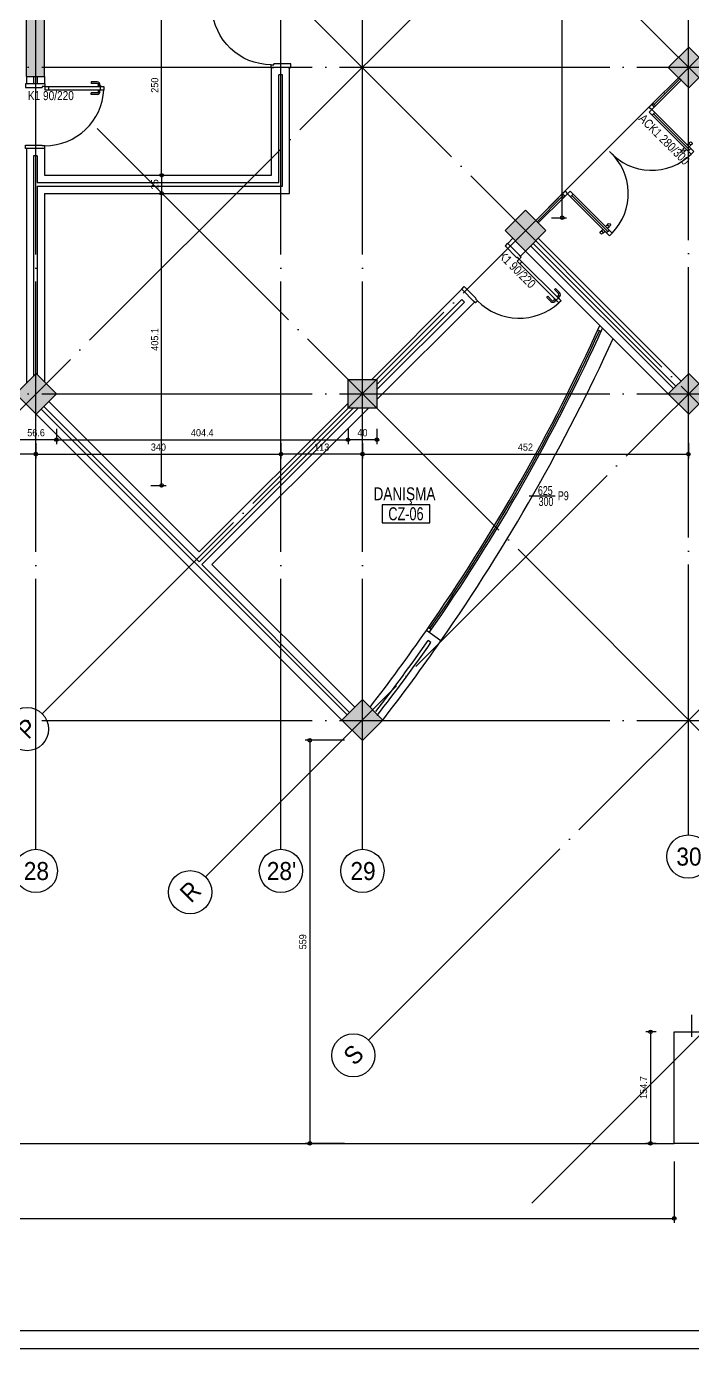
# Model space of a CAD drawing. Extents: x 460786 to 545292, y 30998 to 41694.
# Drawn here: x 493117 to 494041, y 37194 to 39028 of the extents above; entities that cross this region are included whole.
import ezdxf
from ezdxf.enums import TextEntityAlignment as Align

# ---------------------------------------------------------------- set-up
doc = ezdxf.new("R2010")
doc.units = 0
doc.header["$LTSCALE"] = 50
doc.header["$MEASUREMENT"] = 0
doc.header["$PDMODE"] = 35
doc.linetypes.add('DASHDOT', pattern=[5.5, 5, -0.25, 0, -0.25])
doc.layers.get('0').update_dxf_attribs({"linetype": 'CONTINUOUS'})
doc.layers.get('Defpoints').update_dxf_attribs({"linetype": 'CONTINUOUS'})
for name, color, linetype in [('A-Aks Balonu', 2, 'CONTINUOUS'), ('A-Aks Dikey', 12, 'DASHDOT'), ('A-Aks Yatay', 12, 'DASHDOT'), ('A-Betonarme', 6, 'CONTINUOUS'), ('A-Cam', 160, 'CONTINUOUS'), ('A-Duvar', 7, 'CONTINUOUS'), ('A-Gör 2', 40, 'CONTINUOUS'), ('A-Kapı', 2, 'CONTINUOUS'), ('A-Lejant', 23, 'CONTINUOUS'), ('A-mahal adi', 1, 'CONTINUOUS'), ('A-mahal no', 4, 'CONTINUOUS'), ('A-Olcu DIS Yatay', 8, 'CONTINUOUS'), ('A-Olcu Ic Dikey', 8, 'CONTINUOUS'), ('A-Poz-Kapı', 4, 'CONTINUOUS'), ('A-Poz-Pen', 4, 'CONTINUOUS'), ('A-Tarama 1', 9, 'CONTINUOUS'), ('A-Yazı 2', 205, 'CONTINUOUS')]:
    doc.layers.add(name, color=color, linetype=linetype)
doc.styles.get("Standard").update_dxf_attribs({"font": 'arial.ttf', "width": 0.9})
doc.dimstyles.new('EXIT', dxfattribs={"dimscale": 50, "dimtxt": 0.23, "dimasz": 0.03, "dimexe": 0.125, "dimexo": 0.5, "dimgap": 0.09, "dimtad": 1, "dimzin": 1, "dimdsep": 46, "dimtxsty": 'Standard', "dimblk": 'TICK', "dimcen": 0.2, "dimadec": 0, "dimazin": 0, "dimtfac": 1, "dimtix": 1, "dimtofl": 0, "dimtmove": 2, "dimatfit": 3, "dimldrblk": 'TICK', "dimfxl": 1, "dimtolj": 1, "dimtzin": 1, "dimarcsym": 0})
pattern_1 = [(225, (-3046.124, 1950.459), (5.30330086, -5.30330086), []), (225, (-3051.4276, 1950.459), (5.30330086, -5.30330086), [3.75, -1.875])]

# ---------------------------------------------------------------- blocks, each defined once
blk = doc.blocks.new('aks')
blk.add_circle((-0.8, 38.6), 60)
at = {"width": 0.9}
blk.add_attdef('AKSNO', text='', height=50, dxfattribs=at).set_placement((-0.8, 38.6), align=Align.MIDDLE_CENTER)
blk = doc.blocks.new('poz-pk1')
blk.add_line((24.3, 28.7), (24.3, -5.7))
at = {"width": 0.7}
for p in [(17, 10), (31.5, 10)]:
    blk.add_attdef('YAZı', text='', height=12, rotation=90, dxfattribs=at).set_placement(p, align=Align.MIDDLE_CENTER)
blk.add_attdef('POZ', text='', height=12, dxfattribs=at).set_placement((24.3, -14.4), align=Align.MIDDLE_CENTER)
blk = doc.blocks.new('kapı CK 180p')
for p, q in [((6.5, 73.4), (9.4, 73.4)), ((18.5, 73.4), (15.6, 73.4)), ((166.5, 73.4), (169.4, 73.4)), ((178.5, 73.4), (175.6, 73.4)), ((6.5, 69.4), (9.4, 69.4)), ((18.5, 69.4), (15.6, 69.4)), ((166.5, 69.4), (169.4, 69.4)), ((178.5, 69.4), (175.6, 69.4)), ((5, 0), (2.5, 0)), ((5, -5), (2.5, -5)), ((180, 0), (182.5, 0)), ((180, -5), (182.5, -5))]:
    blk.add_line(p, q)
at = {"ltscale": 20}
for p, q in [((10, 82.4), (15, 82.4)), ((10, 0), (10, 82.4)), ((10, 76.4), (15, 76.4)), ((12.5, 6), (12.5, 76.4)), ((15, 0), (15, 82.4)), ((175, 82.4), (170, 82.4)), ((170, 0), (170, 82.4)), ((175, 76.4), (170, 76.4)), ((172.5, 6), (172.5, 76.4)), ((175, 0), (175, 82.4)), ((5, 0), (10, 0)), ((5, -5), (5, 0)), ((10, 6), (15, 6)), ((10, 0), (15, 0)), ((10, -5), (10, 0)), ((175, 6), (170, 6)), ((175, 0), (170, 0)), ((5, -5), (10, -5)), ((175, -5), (175, 0)), ((180, 0), (175, 0)), ((180, -5), (175, -5)), ((180, -5), (180, 0))]:
    blk.add_line(p, q, dxfattribs=at)
for centre in [(5, 71.4), (20, 71.4), (165, 71.4), (180, 71.4)]:
    blk.add_circle(centre, 2)
for centre, start, end in [((14.3, 4.1), 356.9862, 89.506), ((170.7, 4.1), 90.494, 183.0138)]:
    blk.add_arc(centre, 78.3, start, end)
at = {"layer": 'A-Poz-Kapı', "width": 0.8}
blk.add_attdef('POZNO', (33.2, -3.7), '', height=12.5, rotation=90, dxfattribs=at)
blk = doc.blocks.new('kapı L 90p 20')
at = {"ltscale": 20}
for p, q in [((-2.5, 75.9), (-2.5, 67.9)), ((-0.5, 75.9), (-0.5, 67.9)), ((1.5, 79.9), (3.2, 79.9)), ((1.5, 77.9), (3.2, 77.9)), ((3.2, 81.4), (4, 81.4)), ((3.2, 81.4), (3.2, 76.4)), ((3.2, 76.4), (4, 76.4)), ((3.2, 76.4), (4, 76.4)), ((4, 85.4), (8.2, 85.4)), ((4, 3.5), (4, 85.4)), ((4, 80.2), (8.2, 80.2)), ((8.2, 3.5), (8.2, 85.4)), ((9, 81.4), (8.2, 81.4)), ((9, 76.4), (8.2, 76.4)), ((9, 81.4), (9, 76.4)), ((10.7, 79.9), (9, 79.9)), ((10.7, 77.9), (9, 77.9)), ((12.7, 75.9), (12.7, 67.9)), ((14.7, 75.9), (14.7, 67.9)), ((-2.5, 67.9), (-0.5, 67.9)), ((14.7, 67.9), (12.7, 67.9)), ((0, 3.5), (4, 3.5)), ((0, 3.5), (0, 0)), ((4, 8.7), (8.2, 8.7)), ((4, 3.5), (8.2, 3.5)), ((4, 3.5), (4, 0)), ((90, 3.5), (86, 3.5)), ((86, 3.5), (86, 0)), ((90, 3.5), (90, 0)), ((4, 0), (5, 0)), ((5, -23.5), (5, 0)), ((85, -23.5), (85, 0)), ((86, 0), (85, 0))]:
    blk.add_line(p, q, dxfattribs=at)
for p, q in [((0, -20), (0, -23.5)), ((0, -23.5), (5, -23.5)), ((90, -23.5), (85, -23.5)), ((90, -20), (90, -23.5))]:
    blk.add_line(p, q)
for centre, radius, start, end in [((1.5, 75.9), 4, 90, 180), ((1.5, 75.9), 2, 90, 180), ((10.7, 75.9), 4, 0, 90), ((10.7, 75.9), 2, 0, 90)]:
    blk.add_arc(centre, radius, start, end, dxfattribs=at)
blk.add_arc((4, 3.5), 82, 0, 87.0641)
at = {"layer": 'A-Poz-Kapı', "width": 0.8}
blk.add_attdef('POZNO', (25, -20), '', height=12.5, rotation=90, dxfattribs=at)
blk = doc.blocks.new('mahal adı')
at = {"layer": 'A-mahal no'}
blk.add_lwpolyline([(-75.6, -73.4), (89.9, -73.4), (89.9, -10.9), (-75.6, -10.9)], close=True, dxfattribs=at)
at = {"layer": 'A-mahal adi', "width": 0.75}
for p in [(2.1, 88.8), (2.1, 27)]:
    blk.add_attdef('MAHALADI', text='', height=45, dxfattribs=at).set_placement(p, align=Align.MIDDLE_CENTER)
at = {"layer": 'A-mahal no', "width": 0.7}
blk.add_attdef('MAHALNO', text='', height=45, dxfattribs=at).set_placement((7.1, -42.1), align=Align.MIDDLE_CENTER)
blk = doc.blocks.new('TICK', base_point=(53.7, 38.1))
blk.add_line((55.4, 38.1), (52, 38.1))
blk.add_circle((53.7, 38.1), 1.67)
blk = doc.blocks.new('*D566')
at = {"layer": 'A-Olcu DIS Yatay', "color": 0, "lineweight": -2, "transparency": 16777216}
for p, q in [((492677.1, 38449.5), (492677.1, 38428.2)), ((493130.1, 38449.5), (493130.1, 38428.2)), ((493128.6, 38434.5), (492678.6, 38434.5))]:
    blk.add_line(p, q, dxfattribs=at)
at = {"layer": 'Defpoints', "color": 0, "transparency": 16777216}
for p in [(492677.1, 38474.5), (493130.1, 38474.5), (492677.1, 38434.5)]:
    blk.add_point(p, dxfattribs=at)
at = {"layer": 'A-Olcu DIS Yatay', "color": 0, "lineweight": -2, "transparency": 16777216, "xscale": 1.5, "yscale": 1.5, "zscale": 1.5}
for p, rotation in [((492677.1, 38434.5), 180.0000000000092), ((493130.1, 38434.5), 9.192646643896298e-12)]:
    blk.add_blockref('TICK', p, dxfattribs=dict(at, rotation=rotation))
at = {"layer": 'A-Olcu DIS Yatay', "color": 0, "transparency": 16777216, "insert": (492903.6, 38444.1), "char_height": 10, "attachment_point": 5}
blk.add_mtext('\\A1;453', dxfattribs=at)
blk = doc.blocks.new('*D567')
at = {"layer": 'A-Olcu DIS Yatay', "color": 0, "lineweight": -2, "transparency": 16777216}
for p, q in [((493130.1, 38449.5), (493130.1, 38428.2)), ((493470.1, 38449.5), (493470.1, 38428.2)), ((493131.6, 38434.5), (493468.6, 38434.5))]:
    blk.add_line(p, q, dxfattribs=at)
at = {"layer": 'Defpoints', "color": 0, "transparency": 16777216}
for p in [(493130.1, 38474.5), (493470.1, 38474.5), (493470.1, 38434.5)]:
    blk.add_point(p, dxfattribs=at)
at = {"layer": 'A-Olcu DIS Yatay', "color": 0, "lineweight": -2, "transparency": 16777216, "xscale": 1.5, "yscale": 1.5, "zscale": 1.5, "rotation": 180}
blk.add_blockref('TICK', (493130.1, 38434.5), dxfattribs=at)
at = {"layer": 'A-Olcu DIS Yatay', "color": 0, "lineweight": -2, "transparency": 16777216, "xscale": 1.5, "yscale": 1.5, "zscale": 1.5}
blk.add_blockref('TICK', (493470.1, 38434.5), dxfattribs=at)
at = {"layer": 'A-Olcu DIS Yatay', "color": 0, "transparency": 16777216, "insert": (493300.1, 38444.1), "char_height": 10, "attachment_point": 5}
blk.add_mtext('\\A1;340', dxfattribs=at)
blk = doc.blocks.new('*D568')
at = {"layer": 'A-Olcu DIS Yatay', "color": 0, "lineweight": -2, "transparency": 16777216}
for p, q in [((493470.1, 38449.5), (493470.1, 38428.2)), ((493583.1, 38449.5), (493583.1, 38428.2)), ((493581.6, 38434.5), (493471.6, 38434.5))]:
    blk.add_line(p, q, dxfattribs=at)
at = {"layer": 'Defpoints', "color": 0, "transparency": 16777216}
for p in [(493470.1, 38474.5), (493583.1, 38474.5), (493470.1, 38434.5)]:
    blk.add_point(p, dxfattribs=at)
at = {"layer": 'A-Olcu DIS Yatay', "color": 0, "lineweight": -2, "transparency": 16777216, "xscale": 1.5, "yscale": 1.5, "zscale": 1.5}
for p, rotation in [((493470.1, 38434.5), 180.0000000000074), ((493583.1, 38434.5), 7.354117315117037e-12)]:
    blk.add_blockref('TICK', p, dxfattribs=dict(at, rotation=rotation))
at = {"layer": 'A-Olcu DIS Yatay', "color": 0, "transparency": 16777216, "insert": (493526.6, 38444.1), "char_height": 10, "attachment_point": 5}
blk.add_mtext('\\A1;113', dxfattribs=at)
blk = doc.blocks.new('*D569')
at = {"layer": 'A-Olcu DIS Yatay', "color": 0, "lineweight": -2, "transparency": 16777216}
for p, q in [((493583.1, 38449.5), (493583.1, 38428.2)), ((494035.1, 38449.5), (494035.1, 38428.2)), ((493584.6, 38434.5), (494033.6, 38434.5))]:
    blk.add_line(p, q, dxfattribs=at)
at = {"layer": 'Defpoints', "color": 0, "transparency": 16777216}
for p in [(493583.1, 38474.5), (494035.1, 38474.5), (494035.1, 38434.5)]:
    blk.add_point(p, dxfattribs=at)
at = {"layer": 'A-Olcu DIS Yatay', "color": 0, "lineweight": -2, "transparency": 16777216, "xscale": 1.5, "yscale": 1.5, "zscale": 1.5, "rotation": 180}
blk.add_blockref('TICK', (493583.1, 38434.5), dxfattribs=at)
at = {"layer": 'A-Olcu DIS Yatay', "color": 0, "lineweight": -2, "transparency": 16777216, "xscale": 1.5, "yscale": 1.5, "zscale": 1.5}
blk.add_blockref('TICK', (494035.1, 38434.5), dxfattribs=at)
at = {"layer": 'A-Olcu DIS Yatay', "color": 0, "transparency": 16777216, "insert": (493809.1, 38444.1), "char_height": 10, "attachment_point": 5}
blk.add_mtext('\\A1;452', dxfattribs=at)
blk = doc.blocks.new('*D587')
at = {"layer": 'A-Olcu DIS Yatay', "color": 0, "lineweight": -2, "transparency": 16777216}
for p, q in [((493102.2, 38469.5), (493102.2, 38448.2)), ((493158.7, 38469.5), (493158.7, 38448.2)), ((493157.2, 38454.5), (493103.7, 38454.5))]:
    blk.add_line(p, q, dxfattribs=at)
at = {"layer": 'Defpoints', "color": 0, "transparency": 16777216}
for p in [(493102.2, 38494.5), (493158.7, 38494.5), (493102.2, 38454.5)]:
    blk.add_point(p, dxfattribs=at)
at = {"layer": 'A-Olcu DIS Yatay', "color": 0, "lineweight": -2, "transparency": 16777216, "xscale": 1.5, "yscale": 1.5, "zscale": 1.5}
for p, rotation in [((493102.2, 38454.5), 180.0000000000295), ((493158.7, 38454.5), 2.949640531824116e-11)]:
    blk.add_blockref('TICK', p, dxfattribs=dict(at, rotation=rotation))
at = {"layer": 'A-Olcu DIS Yatay', "color": 0, "transparency": 16777216, "insert": (493130.4, 38464.1), "char_height": 10, "attachment_point": 5}
blk.add_mtext('\\A1;56.6', dxfattribs=at)
blk = doc.blocks.new('*D588')
at = {"layer": 'A-Olcu DIS Yatay', "color": 0, "lineweight": -2, "transparency": 16777216}
for p, q in [((493158.7, 38469.5), (493158.7, 38448.2)), ((493563.1, 38469.5), (493563.1, 38448.2)), ((493160.2, 38454.5), (493561.6, 38454.5))]:
    blk.add_line(p, q, dxfattribs=at)
at = {"layer": 'Defpoints', "color": 0, "transparency": 16777216}
for p in [(493158.7, 38494.5), (493563.1, 38494.5), (493563.1, 38454.5)]:
    blk.add_point(p, dxfattribs=at)
at = {"layer": 'A-Olcu DIS Yatay', "color": 0, "lineweight": -2, "transparency": 16777216, "xscale": 1.5, "yscale": 1.5, "zscale": 1.5, "rotation": 180}
blk.add_blockref('TICK', (493158.7, 38454.5), dxfattribs=at)
at = {"layer": 'A-Olcu DIS Yatay', "color": 0, "lineweight": -2, "transparency": 16777216, "xscale": 1.5, "yscale": 1.5, "zscale": 1.5}
blk.add_blockref('TICK', (493563.1, 38454.5), dxfattribs=at)
at = {"layer": 'A-Olcu DIS Yatay', "color": 0, "transparency": 16777216, "insert": (493360.9, 38464.1), "char_height": 10, "attachment_point": 5}
blk.add_mtext('\\A1;404.4', dxfattribs=at)
blk = doc.blocks.new('*D589')
at = {"layer": 'A-Olcu DIS Yatay', "color": 0, "lineweight": -2, "transparency": 16777216}
for p, q in [((493563.1, 38469.5), (493563.1, 38448.2)), ((493603.1, 38469.5), (493603.1, 38448.2)), ((493601.6, 38454.5), (493564.6, 38454.5))]:
    blk.add_line(p, q, dxfattribs=at)
at = {"layer": 'Defpoints', "color": 0, "transparency": 16777216}
for p in [(493563.1, 38494.5), (493603.1, 38494.5), (493563.1, 38454.5)]:
    blk.add_point(p, dxfattribs=at)
at = {"layer": 'A-Olcu DIS Yatay', "color": 0, "lineweight": -2, "transparency": 16777216, "xscale": 1.5, "yscale": 1.5, "zscale": 1.5}
for p, rotation in [((493563.1, 38454.5), 180.0000000000417), ((493603.1, 38454.5), 4.164668609973888e-11)]:
    blk.add_blockref('TICK', p, dxfattribs=dict(at, rotation=rotation))
at = {"layer": 'A-Olcu DIS Yatay', "color": 0, "transparency": 16777216, "insert": (493583.1, 38464.1), "char_height": 10, "attachment_point": 5}
blk.add_mtext('\\A1;40', dxfattribs=at)
blk = doc.blocks.new('*D978')
at = {"layer": 'A-Olcu Ic Dikey', "color": 0, "lineweight": -2, "transparency": 16777216}
for p, q in [((493289.6, 39071.2), (493310.9, 39071.2)), ((493304.6, 38822.7), (493304.6, 39069.7)), ((493289.6, 38821.2), (493310.9, 38821.2))]:
    blk.add_line(p, q, dxfattribs=at)
at = {"layer": 'Defpoints', "color": 0, "transparency": 16777216}
for p in [(493264.6, 39071.2), (493304.6, 39071.2), (493264.6, 38821.2)]:
    blk.add_point(p, dxfattribs=at)
at = {"layer": 'A-Olcu Ic Dikey', "color": 0, "lineweight": -2, "transparency": 16777216, "xscale": 1.5, "yscale": 1.5, "zscale": 1.5}
for p, rotation in [((493304.6, 39071.2), 90), ((493304.6, 38821.2), 270)]:
    blk.add_blockref('TICK', p, dxfattribs=dict(at, rotation=rotation))
at = {"layer": 'A-Olcu Ic Dikey', "color": 0, "transparency": 16777216, "insert": (493295, 38946.2), "char_height": 10, "attachment_point": 5, "rotation": 90}
blk.add_mtext('\\A1;250', dxfattribs=at)
blk = doc.blocks.new('*D979')
at = {"layer": 'A-Olcu Ic Dikey', "color": 0, "lineweight": -2, "transparency": 16777216}
for p, q in [((493289.6, 38821.2), (493310.9, 38821.2)), ((493304.6, 38819.7), (493304.6, 38797.7)), ((493289.6, 38796.2), (493310.9, 38796.2))]:
    blk.add_line(p, q, dxfattribs=at)
at = {"layer": 'Defpoints', "color": 0, "transparency": 16777216}
for p in [(493264.6, 38821.2), (493264.6, 38796.2), (493304.6, 38796.2)]:
    blk.add_point(p, dxfattribs=at)
at = {"layer": 'A-Olcu Ic Dikey', "color": 0, "lineweight": -2, "transparency": 16777216, "xscale": 1.5, "yscale": 1.5, "zscale": 1.5}
for p, rotation in [((493304.6, 38821.2), 90), ((493304.6, 38796.2), 270)]:
    blk.add_blockref('TICK', p, dxfattribs=dict(at, rotation=rotation))
at = {"layer": 'A-Olcu Ic Dikey', "color": 0, "transparency": 16777216, "insert": (493295, 38808.7), "char_height": 10, "attachment_point": 5, "rotation": 90}
blk.add_mtext('\\A1;25', dxfattribs=at)
blk = doc.blocks.new('*D980')
at = {"layer": 'A-Olcu Ic Dikey', "color": 0, "lineweight": -2, "transparency": 16777216}
for p, q in [((493289.6, 38796.2), (493310.9, 38796.2)), ((493304.6, 38392.6), (493304.6, 38794.7)), ((493289.6, 38391.1), (493310.9, 38391.1))]:
    blk.add_line(p, q, dxfattribs=at)
at = {"layer": 'Defpoints', "color": 0, "transparency": 16777216}
for p in [(493264.6, 38796.2), (493304.6, 38796.2), (493264.6, 38391.1)]:
    blk.add_point(p, dxfattribs=at)
at = {"layer": 'A-Olcu Ic Dikey', "color": 0, "lineweight": -2, "transparency": 16777216, "xscale": 1.5, "yscale": 1.5, "zscale": 1.5}
for p, rotation in [((493304.6, 38796.2), 90), ((493304.6, 38391.1), 270)]:
    blk.add_blockref('TICK', p, dxfattribs=dict(at, rotation=rotation))
at = {"layer": 'A-Olcu Ic Dikey', "color": 0, "transparency": 16777216, "insert": (493295, 38593.6), "char_height": 10, "attachment_point": 5, "rotation": 90}
blk.add_mtext('\\A1;405.1', dxfattribs=at)
blk = doc.blocks.new('*D984')
at = {"layer": 'A-Olcu Ic Dikey', "color": 0, "lineweight": -2, "transparency": 16777216}
for p, q in [((493845.1, 40082.2), (493866.3, 40082.2)), ((493860.1, 38763.9), (493860.1, 40080.7)), ((493845.1, 38762.4), (493866.3, 38762.4))]:
    blk.add_line(p, q, dxfattribs=at)
at = {"layer": 'Defpoints', "color": 0, "transparency": 16777216}
for p in [(493820.1, 40082.2), (493860.1, 40082.2), (493820.1, 38762.4)]:
    blk.add_point(p, dxfattribs=at)
at = {"layer": 'A-Olcu Ic Dikey', "color": 0, "lineweight": -2, "transparency": 16777216, "xscale": 1.5, "yscale": 1.5, "zscale": 1.5}
for p, rotation in [((493860.1, 40082.2), 90), ((493860.1, 38762.4), 270)]:
    blk.add_blockref('TICK', p, dxfattribs=dict(at, rotation=rotation))
at = {"layer": 'A-Olcu Ic Dikey', "color": 0, "transparency": 16777216, "insert": (493850.5, 39422.3), "char_height": 10, "attachment_point": 5, "rotation": 90}
blk.add_mtext('\\A1;1319.8', dxfattribs=at)
blk = doc.blocks.new('*D1030')
at = {"layer": 'A-Tarama 1', "color": 0, "lineweight": -2, "transparency": 16777216}
for p, q in [((491340.1, 37453.4), (491340.1, 37368.1)), ((494015.5, 37453.4), (494015.5, 37368.1)), ((491341.6, 37374.3), (494014, 37374.3))]:
    blk.add_line(p, q, dxfattribs=at)
at = {"layer": 'Defpoints', "color": 0, "transparency": 16777216}
for p in [(491340.1, 37478.4), (494015.5, 37478.4), (494015.5, 37374.3)]:
    blk.add_point(p, dxfattribs=at)
at = {"layer": 'A-Tarama 1', "color": 0, "lineweight": -2, "transparency": 16777216, "xscale": 1.5, "yscale": 1.5, "zscale": 1.5, "rotation": 180}
blk.add_blockref('TICK', (491340.1, 37374.3), dxfattribs=at)
at = {"layer": 'A-Tarama 1', "color": 0, "lineweight": -2, "transparency": 16777216, "xscale": 1.5, "yscale": 1.5, "zscale": 1.5}
blk.add_blockref('TICK', (494015.5, 37374.3), dxfattribs=at)
at = {"layer": 'A-Tarama 1', "color": 0, "transparency": 16777216, "insert": (492677.8, 37383.9), "char_height": 10, "attachment_point": 5}
blk.add_mtext('\\A1;2675.5', dxfattribs=at)
blk = doc.blocks.new('*D1032')
at = {"layer": 'A-Tarama 1', "color": 0, "lineweight": -2, "transparency": 16777216}
for p, q in [((493990.5, 37633.1), (493976.3, 37633.1)), ((493982.5, 37631.6), (493982.5, 37479.9)), ((493990.5, 37478.4), (493976.3, 37478.4))]:
    blk.add_line(p, q, dxfattribs=at)
at = {"layer": 'Defpoints', "color": 0, "transparency": 16777216}
for p in [(494015.5, 37633.1), (493982.5, 37478.4), (494015.5, 37478.4)]:
    blk.add_point(p, dxfattribs=at)
at = {"layer": 'A-Tarama 1', "color": 0, "lineweight": -2, "transparency": 16777216, "xscale": 1.5, "yscale": 1.5, "zscale": 1.5}
for p, rotation in [((493982.5, 37633.1), 90), ((493982.5, 37478.4), 270)]:
    blk.add_blockref('TICK', p, dxfattribs=dict(at, rotation=rotation))
at = {"layer": 'A-Tarama 1', "color": 0, "transparency": 16777216, "insert": (493972.9, 37555.8), "char_height": 10, "attachment_point": 5, "rotation": 90}
blk.add_mtext('\\A1;154.7', dxfattribs=at)
blk = doc.blocks.new('*D1033')
at = {"layer": 'A-Tarama 1', "color": 0, "lineweight": -2, "transparency": 16777216}
for p, q in [((493558.1, 38037.5), (493503.8, 38037.5)), ((493510, 38036), (493510, 37479.9)), ((493558.1, 37478.4), (493503.8, 37478.4))]:
    blk.add_line(p, q, dxfattribs=at)
at = {"layer": 'Defpoints', "color": 0, "transparency": 16777216}
for p in [(493583.1, 38037.5), (493510, 37478.4), (493583.1, 37478.4)]:
    blk.add_point(p, dxfattribs=at)
at = {"layer": 'A-Tarama 1', "color": 0, "lineweight": -2, "transparency": 16777216, "xscale": 1.5, "yscale": 1.5, "zscale": 1.5}
for p, rotation in [((493510, 38037.5), 90), ((493510, 37478.4), 270)]:
    blk.add_blockref('TICK', p, dxfattribs=dict(at, rotation=rotation))
at = {"layer": 'A-Tarama 1', "color": 0, "transparency": 16777216, "insert": (493500.4, 37758), "char_height": 10, "attachment_point": 5, "rotation": 90}
blk.add_mtext('\\A1;559', dxfattribs=at)

msp = doc.modelspace()

# ---------------------------------------------------------------- hatches: boundary and pattern name
at = {"layer": 'A-Tarama 1'}
h = msp.add_hatch(dxfattribs=at)
h.set_pattern_fill('ANSI33', color=256, scale=30, angle=180, style=0)
h.set_pattern_definition(pattern_1)
h.paths.add_polyline_path([(493554.7, 38065.65), (493582.98, 38093.94), (493611.27, 38065.65), (493582.98, 38037.37)])
h.paths.add_polyline_path([(494261.81, 38320.21), (494233.52, 38291.93), (494261.81, 38263.64), (494290.09, 38291.93)])
h.paths.add_polyline_path([(494459.8, 38518.2), (494488.08, 38546.49), (494516.36, 38518.2), (494488.08, 38489.92)])
h.paths.add_polyline_path([(493563.08, 38538.2), (493603.08, 38538.2), (493603.08, 38498.2), (493563.08, 38498.2)])
h.paths.add_polyline_path([(494015.08, 39443.2), (494055.08, 39443.2), (494055.08, 39403.2), (494015.08, 39403.2)])
h.paths.add_polyline_path([(494261.81, 38772.76), (494290.09, 38744.48), (494261.81, 38716.19), (494233.52, 38744.48)])
h.paths.add_polyline_path([(493809.26, 38716.19), (493780.97, 38744.48), (493809.26, 38772.76), (493837.54, 38744.48)])
h.paths.add_polyline_path([(494007.25, 38518.2), (494035.53, 38546.49), (494063.82, 38518.2), (494035.53, 38489.92)])
h.paths.add_polyline_path([(494063.82, 38970.75), (494035.53, 38942.47), (494007.25, 38970.75), (494035.53, 38999.04)])
h.paths.add_polyline_path([(493595.58, 39071.2), (493595.58, 39096.2), (493482.08, 39096.2), (493482.08, 39407.2), (493595.58, 39407.2), (493595.58, 39432.2), (493457.08, 39432.2), (493457.08, 39071.2)])
edge = h.paths.add_edge_path(flags=17)
edge.add_line((493457.08, 39083.2), (493457.08, 39071.2))
h = msp.add_hatch(dxfattribs=at)
h.set_pattern_fill('ANSI33', color=256, scale=30, angle=180, style=0)
h.set_pattern_definition(pattern_1)
h.paths.add_polyline_path([(492657.08, 38538.2), (492697.08, 38538.2), (492697.08, 38498.2), (492657.08, 38498.2)])
h.paths.add_polyline_path([(492205.08, 38538.2), (492245.08, 38538.2), (492245.08, 38498.2), (492205.08, 38498.2)])
h.paths.add_polyline_path([(491752.08, 38538.2), (491792.08, 38538.2), (491792.08, 38498.2), (491752.08, 38498.2)])
h.paths.add_polyline_path([(492657.08, 38958.2), (492697.08, 38958.2), (492697.08, 38998.2), (492657.08, 38998.2)])
h.paths.add_polyline_path([(492205.08, 38958.2), (492245.08, 38958.2), (492245.08, 38998.2), (492205.08, 38998.2)])
h.paths.add_polyline_path([(493130.44, 38546.49), (493158.72, 38518.2), (493130.44, 38489.92), (493102.15, 38518.2)])
h.paths.add_polyline_path([(493117.08, 38958.2), (493142.08, 38958.2), (493142.08, 39071.2), (493192.08, 39071.2), (493192.08, 39096.2), (493117.08, 39096.2)])
h.paths.add_polyline_path([(491759.08, 39071.2), (491709.08, 39071.2), (491709.08, 39096.2), (491784.08, 39096.2), (491784.08, 38958.2), (491759.08, 38958.2)])
edge = h.paths.add_edge_path()
edge.add_line((492657.08, 38958.2), (492697.08, 38958.2))
edge.add_line((492205.08, 38958.2), (492245.08, 38958.2))

# ---------------------------------------------------------------- linework, layer by layer
at = {"layer": 'A-Aks Dikey', "ltscale": 1.5}
for p, q in [((493130.08, 37886.28), (493130.08, 41299.23)), ((493470.08, 37886.28), (493470.08, 41299.23)), ((493583.08, 37886.28), (493583.08, 41299.23)), ((494035.08, 37906.28), (494035.08, 41299.23)), ((493667.84, 39338.45), (494986.07, 38020.22)), ((493441.56, 39112.17), (494759.79, 37793.94)), ((493215.34, 38885.95), (494533.57, 37567.72))]:
    msp.add_line(p, q, dxfattribs=at)
at = {"layer": 'A-Aks Yatay', "ltscale": 1.5}
for p, q in [((492912.8, 38300.57), (494603.33, 39991.1)), ((493139.07, 38074.29), (494829.6, 39764.82)), ((493365.35, 37848.02), (495055.88, 39538.55)), ((493591.62, 37621.74), (495282.15, 39312.28)), ((493817.9, 37395.47), (495508.43, 39086)), ((486949.49, 38971.2), (494804.32, 38971.2)), ((486949.49, 38518.2), (494804.32, 38518.2)), ((486949.49, 38065.2), (494804.32, 38065.2))]:
    msp.add_line(p, q, dxfattribs=at)
at = {"layer": 'A-Betonarme'}
for p, q in [((493117.08, 38958.2), (493117.08, 39096.2)), ((493142.08, 38958.2), (493142.08, 39071.2)), ((493117.08, 38958.2), (493142.08, 38958.2))]:
    msp.add_line(p, q, dxfattribs=at)
for points in [[(494063.82, 38970.75), (494035.53, 38942.47), (494007.25, 38970.75), (494035.53, 38999.04), (494063.82, 38970.75)], [(493809.26, 38716.19), (493780.97, 38744.48), (493809.26, 38772.76), (493837.54, 38744.48), (493809.26, 38716.19)], [(493130.44, 38546.49), (493158.72, 38518.2), (493130.44, 38489.92), (493102.15, 38518.2), (493130.44, 38546.49)], [(494007.25, 38518.2), (494035.53, 38546.49), (494063.82, 38518.2), (494035.53, 38489.92), (494007.25, 38518.2)]]:
    msp.add_lwpolyline(points, dxfattribs=at)
for points in [[(493563.08, 38538.2), (493603.08, 38538.2), (493603.08, 38498.2), (493563.08, 38498.2)], [(493554.7, 38065.65), (493582.98, 38093.94), (493611.27, 38065.65), (493582.98, 38037.37)]]:
    msp.add_lwpolyline(points, close=True, dxfattribs=at)
at = {"layer": 'A-Cam'}
for p, q in [((493987.8, 38919.49), (494023.16, 38954.84)), ((493825.17, 38756.85), (493860.52, 38792.21)), ((493913.93, 38604.45), (493909.39, 38606.52)), ((493674.57, 38193.9), (493678.68, 38191.05))]:
    msp.add_line(p, q, dxfattribs=at)
for points in [[(493986.03, 38921.25), (493989.57, 38917.72), (494024.93, 38953.07), (494021.39, 38956.61)], [(493858.76, 38793.97), (493862.29, 38790.44), (493826.94, 38755.08), (493823.4, 38758.62)]]:
    msp.add_lwpolyline(points, close=True, dxfattribs=at)
for radius, start, end in [(2663.3, 325.13544, 335.6251), (2668.3, 325.13544, 335.58469), (2665.8, 325.243, 335.47005)]:
    msp.add_arc((491486.46, 39712.24), radius, start, end, dxfattribs=at)
at = {"layer": 'A-Duvar'}
for p, q in [((493457.08, 38821.2), (493457.08, 38970.65)), ((493482.08, 38970.65), (493457.08, 38970.65)), ((493482.08, 38796.2), (493482.08, 38970.65)), ((493117.08, 38958.2), (493117.08, 38948.2)), ((493127.08, 38958.2), (493127.08, 38948.2)), ((493132.08, 38958.2), (493132.08, 38948.2)), ((493142.08, 38958.2), (493142.08, 38948.2)), ((493142.08, 38958.2), (493142.08, 38948.2)), ((493467.08, 38811.2), (493467.08, 38960.65)), ((493472.08, 38960.65), (493467.08, 38960.65)), ((493472.08, 38806.2), (493472.08, 38960.65)), ((493142.08, 38948.2), (493117.08, 38948.2)), ((493142.08, 38858.2), (493117.08, 38858.2)), ((493117.08, 38858.2), (493117.08, 38533.13)), ((493127.08, 38848.2), (493127.08, 38543.13)), ((493132.08, 38848.2), (493127.08, 38848.2)), ((493132.08, 38848.2), (493132.08, 38811.2)), ((493142.08, 38858.2), (493142.08, 38821.2)), ((493132.08, 38811.2), (493467.08, 38811.2)), ((493132.08, 38806.2), (493472.08, 38806.2)), ((493132.08, 38806.2), (493132.08, 38544.84)), ((493142.08, 38821.2), (493457.08, 38821.2)), ((493142.08, 38796.2), (493482.08, 38796.2)), ((493142.08, 38796.2), (493142.08, 38534.84)), ((493791.58, 38733.87), (493784.51, 38726.8)), ((494024.93, 38535.88), (493826.94, 38733.87)), ((493802.19, 38709.12), (493784.51, 38726.8)), ((493809.26, 38716.19), (493802.19, 38709.12)), ((494007.25, 38518.2), (493809.26, 38716.19)), ((494014.32, 38525.27), (493816.33, 38723.26)), ((494017.85, 38528.81), (493819.86, 38726.8)), ((493720.87, 38663.16), (493595.91, 38538.2)), ((493738.55, 38645.48), (493720.87, 38663.16)), ((493720.87, 38649.02), (493603.08, 38531.23)), ((493724.4, 38645.48), (493603.08, 38524.16)), ((493738.55, 38645.48), (493603.08, 38510.02)), ((493724.4, 38645.48), (493720.87, 38649.02)), ((493137.51, 38496.99), (493562.22, 38072.27)), ((493141.04, 38500.53), (493356.71, 38284.86)), ((493148.11, 38507.6), (493356.71, 38299)), ((493563.08, 38505.37), (493356.71, 38299)), ((493570.05, 38498.2), (493356.71, 38284.86)), ((493577.13, 38498.2), (493360.24, 38281.32)), ((493591.27, 38498.2), (493374.39, 38281.32)), ((493130.44, 38489.92), (493555.15, 38065.2)), ((493360.24, 38281.32), (493565.31, 38076.26)), ((493374.39, 38281.32), (493572.38, 38083.33)), ((493692, 38175.66), (493671.72, 38189.8)), ((493678.07, 38173.18), (493674.19, 38175.89))]:
    msp.add_line(p, q, dxfattribs=at)
for centre, radius, start, end in [((491486.46, 39712.24), 2663.3, 322.29438, 325.13544), ((491486.46, 39712.24), 2673.3, 322.29438, 324.92111), ((491485.97, 39710.12), 2677.22, 322.26886, 324.96474), ((491485.97, 39710.12), 2687.22, 322.26886, 325.17859)]:
    msp.add_arc(centre, radius, start, end, dxfattribs=at)
at = {"layer": 'A-Gör 2'}
msp.add_line((491340.08, 37478.45), (494015.53, 37478.45), dxfattribs=at)
msp.add_lwpolyline([(494015.53, 37633.11), (494055.53, 37633.11), (494055.53, 37478.45), (494015.53, 37478.45)], close=True, dxfattribs=at)
msp.add_arc((491485.97, 39710.12), 2687.22, 325.17859, 335.47535, dxfattribs=at)
at = {"layer": 'A-Lejant'}
msp.add_lwpolyline([(460786.15, 41693.81), (460786.15, 37193.81), (545291.84, 37193.81), (545291.84, 41693.81), (460786.15, 41693.81)], dxfattribs=at)
msp.add_lwpolyline([(460811.15, 41668.81), (460811.15, 37218.81), (545266.84, 37218.81), (545266.84, 41668.81)], close=True, dxfattribs=at)
at = {"layer": 'A-Yazı 2'}
msp.add_line((494039.43, 37656.76), (494039.43, 37626.17), dxfattribs=at)

# ---------------------------------------------------------------- block references
ref = msp.add_blockref('mahal adı', (493640.57, 38368.59), dxfattribs=dict(xscale=0.4, yscale=0.4, zscale=0.4))
ref.add_attrib('MAHALNO', 'CZ-06', dxfattribs={"layer": 'A-mahal no', "height": 18, "width": 0.7}).set_placement((493643.41, 38351.73), align=Align.MIDDLE_CENTER)
ref.add_attrib('MAHALADI', 'DANIŞMA', dxfattribs={"layer": 'A-mahal adi', "height": 18, "width": 0.75}).set_placement((493641.4, 38379.4), align=Align.MIDDLE_CENTER)
at = {"layer": 'A-Aks Balonu'}
ref = msp.add_blockref('aks', (493131.81, 38039.71), dxfattribs=dict(at, xscale=0.5, yscale=0.5, zscale=0.5, rotation=45))
ref.add_attrib('AKSNO', 'P', dxfattribs={"layer": '0', "height": 25, "rotation": 45, "width": 0.9}).set_placement((493118.12, 38053.94), align=Align.MIDDLE_CENTER)
ref = msp.add_blockref('aks', (494034.66, 37895.6), dxfattribs=dict(at, xscale=0.5, yscale=0.5, zscale=0.5, rotation=180))
ref.add_attrib('AKSNO', '30', dxfattribs={"layer": '0', "height": 25, "width": 0.9}).set_placement((494035.88, 37876.2), align=Align.MIDDLE_CENTER)
ref = msp.add_blockref('aks', (493129.66, 37875.6), dxfattribs=dict(at, xscale=0.5, yscale=0.5, zscale=0.5, rotation=180))
ref.add_attrib('AKSNO', '28', dxfattribs={"layer": '0', "height": 25, "width": 0.9}).set_placement((493130.88, 37856.18), align=Align.MIDDLE_CENTER)
ref = msp.add_blockref('aks', (493469.66, 37875.6), dxfattribs=dict(at, xscale=0.5, yscale=0.5, zscale=0.5, rotation=180))
ref.add_attrib('AKSNO', "28'", dxfattribs={"layer": '0', "height": 25, "width": 0.9}).set_placement((493470.88, 37856.18), align=Align.MIDDLE_CENTER)
ref = msp.add_blockref('aks', (493582.66, 37875.6), dxfattribs=dict(at, xscale=0.5, yscale=0.5, zscale=0.5, rotation=180))
ref.add_attrib('AKSNO', '29', dxfattribs={"layer": '0', "height": 25, "width": 0.9}).set_placement((493583.88, 37856.18), align=Align.MIDDLE_CENTER)
ref = msp.add_blockref('aks', (493358.09, 37813.44), dxfattribs=dict(at, xscale=0.5, yscale=0.5, zscale=0.5, rotation=45))
ref.add_attrib('AKSNO', 'R', dxfattribs={"layer": '0', "height": 25, "rotation": 45, "width": 0.9}).set_placement((493344.39, 37827.67), align=Align.MIDDLE_CENTER)
ref = msp.add_blockref('aks', (493584.36, 37587.16), dxfattribs=dict(at, xscale=0.5, yscale=0.5, zscale=0.5, rotation=45))
ref.add_attrib('AKSNO', 'S', dxfattribs={"layer": '0', "height": 25, "rotation": 45, "width": 0.9}).set_placement((493570.67, 37601.39), align=Align.MIDDLE_CENTER)
at = {"layer": 'A-Cam', "rotation": 225.0000000014978}
msp.add_blockref('kapı CK 180p', (493991.34, 38919.49), dxfattribs=at).add_auto_attribs({'POZNO': 'ACK1 280/300'})
at = {"layer": 'A-Kapı'}
ref = msp.add_blockref('kapı L 90p 20', (493460.08, 39060.65), dxfattribs=dict(at, xscale=-1, rotation=90))
ref.add_attrib('POZNO', 'K1 90/220', (493415.99, 39037.95), dxfattribs={"layer": 'A-Poz-Kapı', "height": 12.5, "width": 0.8})
ref = msp.add_blockref('kapı L 90p 20', (493139.08, 38948.2), dxfattribs=dict(at, rotation=270))
ref.add_attrib('POZNO', 'K1 90/220', (493119.12, 38925.5), dxfattribs={"layer": 'A-Poz-Kapı', "height": 12.5, "width": 0.8})
ref = msp.add_blockref('kapı L 90p 20', (493800.95, 38710.36), dxfattribs=dict(at, rotation=224.9999999999501))
ref.add_attrib('POZNO', 'K1 90/220', (493770.78, 38708.42), dxfattribs={"layer": 'A-Poz-Kapı', "height": 12.5, "rotation": 315, "width": 0.8})
at = {"layer": 'A-Poz-Pen'}
ref = msp.add_blockref('poz-pk1', (493844.36, 38402), dxfattribs=dict(at, xscale=-1.041608796296916, yscale=1.041608796296916, zscale=1.041608796296916, rotation=90.00000000032541))
ref.add_attrib('YAZı', '625', dxfattribs={"layer": '0', "height": 12.499, "rotation": 180, "text_generation_flag": 6, "width": 0.7}).set_placement((493836.68, 38383.92), align=Align.MIDDLE_CENTER)
ref.add_attrib('YAZı', '300', dxfattribs={"layer": '0', "height": 12.499, "rotation": 180, "text_generation_flag": 6, "width": 0.7}).set_placement((493837.64, 38368.81), align=Align.MIDDLE_CENTER)
ref.add_attrib('POZ', 'P9', dxfattribs={"layer": '0', "height": 12.499, "rotation": 180, "text_generation_flag": 6, "width": 0.7}).set_placement((493861.67, 38376.71), align=Align.MIDDLE_CENTER)

# ---------------------------------------------------------------- dimensions: what is measured, and where the dimension line sits
at = {"layer": 'A-Olcu DIS Yatay'}
for p1, p2, distance, picture, middle in [((493158.72, 38494.45), (493102.15, 38494.45), 40, '*D587', (493130.44, 38464.06)), ((493158.72, 38494.45), (493563.08, 38494.45), -40, '*D588', (493360.9, 38464.06)), ((493603.08, 38494.45), (493563.08, 38494.45), 40, '*D589', (493583.08, 38464.06)), ((493130.08, 38474.45), (492677.08, 38474.45), 40, '*D566', (492903.58, 38444.06)), ((493130.08, 38474.45), (493470.08, 38474.45), -40, '*D567', (493300.08, 38444.06)), ((493583.08, 38474.45), (493470.08, 38474.45), 40, '*D568', (493526.58, 38444.06)), ((493583.08, 38474.45), (494035.08, 38474.45), -40, '*D569', (493809.08, 38444.06))]:
    dim = msp.add_aligned_dim(p1=p1, p2=p2, distance=distance, dimstyle='EXIT', override={"dimtxt": 0.2, "dimdec": 1, "dimzin": 9, "dimtdec": 1}, dxfattribs=at)
    dim.commit()
    dim.dimension.update_dxf_attribs({"geometry": picture, "text_midpoint": middle})
at = {"layer": 'A-Olcu Ic Dikey'}
for p1, p2, distance, picture, middle in [((493820.08, 38762.37), (493820.08, 40082.2), -40, '*D984', (493850.47, 39422.29)), ((493264.65, 38821.2), (493264.65, 39071.2), -40, '*D978', (493295.04, 38946.2)), ((493264.65, 38821.2), (493264.65, 38796.2), 40, '*D979', (493295.04, 38808.7)), ((493264.65, 38391.06), (493264.65, 38796.2), -40, '*D980', (493295.04, 38593.63))]:
    dim = msp.add_aligned_dim(p1=p1, p2=p2, distance=distance, dimstyle='EXIT', override={"dimtxt": 0.2, "dimdec": 1, "dimzin": 9, "dimtdec": 1}, dxfattribs=at)
    dim.commit()
    dim.dimension.update_dxf_attribs({"geometry": picture, "text_midpoint": middle})
at = {"layer": 'A-Tarama 1'}
for base, p1, p2, picture, middle in [((493510, 37478.45), (493583.08, 38037.47), (493583.08, 37478.45), '*D1033', (493500.4, 37757.96)), ((493982.54, 37478.45), (494015.53, 37633.11), (494015.53, 37478.45), '*D1032', (493972.93, 37555.78))]:
    dim = msp.add_linear_dim(base=base, p1=p1, p2=p2, angle=90, dimstyle='EXIT', override={"dimtxt": 0.2, "dimdec": 1, "dimzin": 9, "dimtdec": 1, "dimfxl": 20, "dimfxlon": 1}, dxfattribs=at)
    dim.commit()
    dim.dimension.update_dxf_attribs({"geometry": picture, "text_midpoint": middle})
dim = msp.add_linear_dim(base=(494015.5318, 37374.3371), p1=(491340.0802, 37478.4461), p2=(494015.5318, 37478.4461), dimstyle='EXIT', override={"dimtxt": 0.2, "dimdec": 1, "dimzin": 9, "dimtdec": 1, "dimfxl": 20, "dimfxlon": 1}, dxfattribs=at)
dim.commit()
dim.dimension.update_dxf_attribs({"geometry": '*D1030', "text_midpoint": (492677.806, 37383.9429)})

doc.saveas('drawing.dxf')
